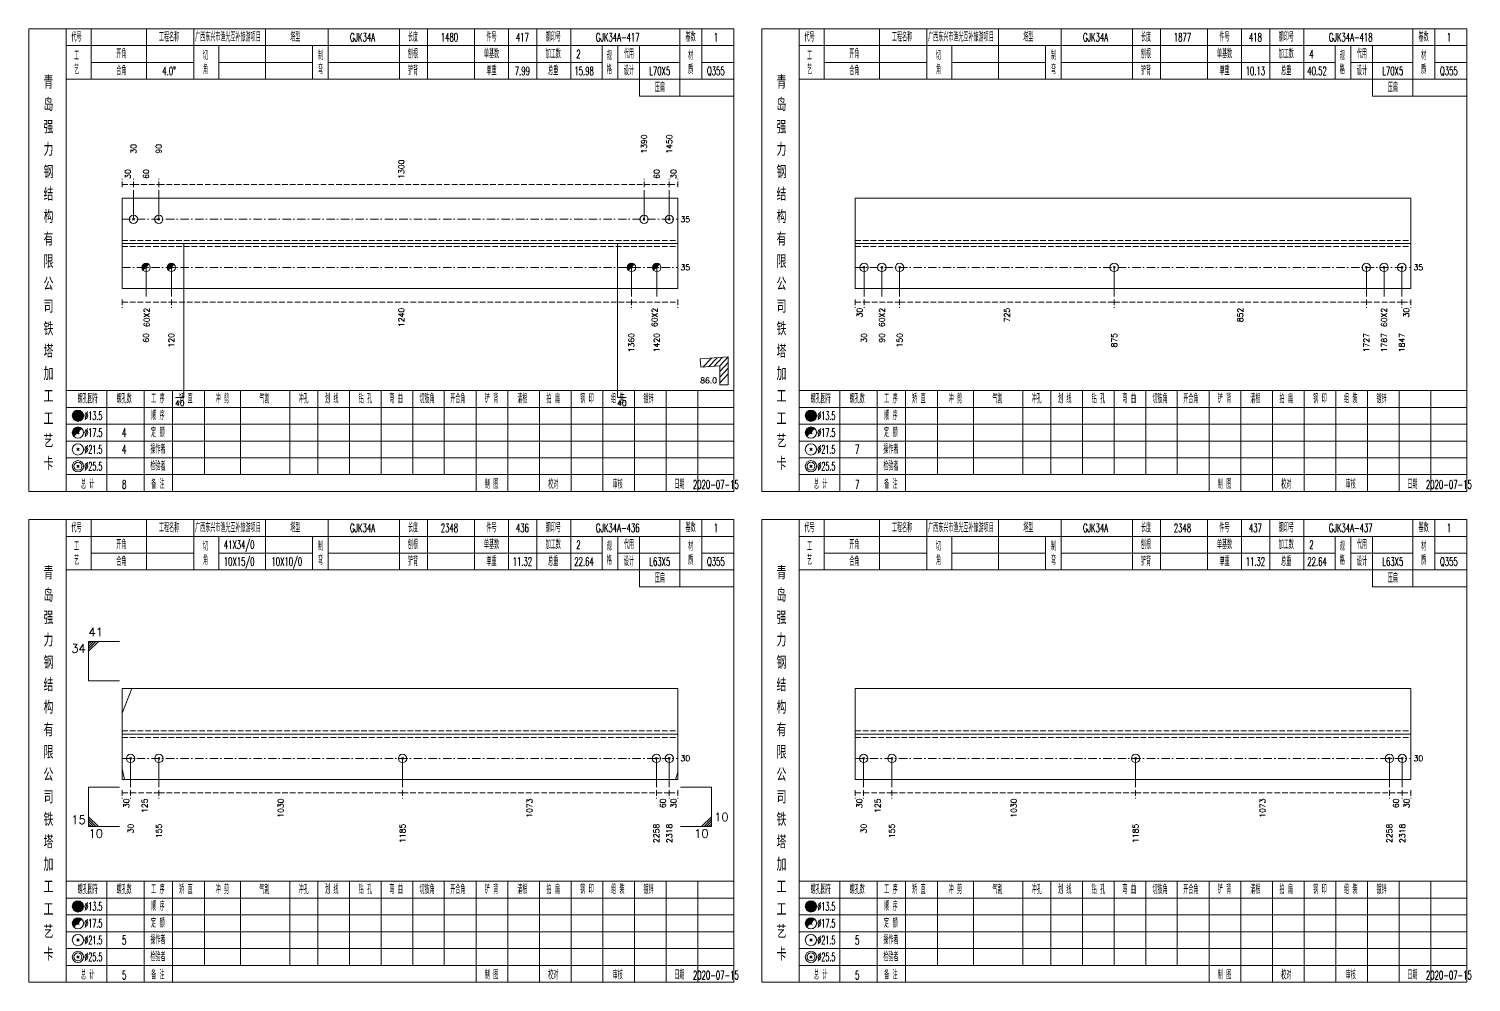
# Model space of a CAD drawing. Extents: x 0 to 2606, y -377 to 6479.
# Drawn here: x 784 to 1299, y 4725 to 5065 of the extents above; entities that cross this region are included whole.
import ezdxf
from ezdxf.enums import TextEntityAlignment as Align

# ---------------------------------------------------------------- set-up
doc = ezdxf.new("R2010")
doc.units = 0
doc.header["$MEASUREMENT"] = 0
doc.linetypes.add('一点画线', pattern=[5.2, 3, -1, 0.2, -1])
doc.linetypes.add('虚线', pattern=[2.75, 2, -0.75])
doc.layers.get('0').update_dxf_attribs({"linetype": 'CONTINUOUS', "lineweight": 25})
for name, color, linetype, lineweight in [('1', 7, 'CONTINUOUS', 25), ('2', 7, 'CONTINUOUS', 25), ('4', 7, 'CONTINUOUS', 25)]:
    doc.layers.add(name, color=color, linetype=linetype, lineweight=lineweight)
doc.styles.get("Standard").update_dxf_attribs({"font": 'simplex.shx', "width": 0.7, "height": 3, "bigfont": 'gbhzfs.shx'})

msp = doc.modelspace()

# ---------------------------------------------------------------- linework, layer by layer
at = {"color": 8, "linetype": '虚线', "lineweight": 9}
for p, q in [((817.5, 5008.5), (817.5, 5011.5)), ((821.52, 5008.5), (821.52, 5011.5)), ((821.52, 5008.5), (821.52, 5011.5)), ((830.52, 5008.5), (830.52, 5011.5)), ((830.52, 5008.5), (830.52, 5011.5)), ((1003.6, 5008.5), (1003.6, 5011.5)), ((1003.6, 5008.5), (1003.6, 5011.5)), ((1012.6, 5008.5), (1012.6, 5011.5)), ((1012.6, 5008.5), (1012.6, 5011.5)), ((1015.6, 5008.5), (1015.6, 5011.5)), ((817.5, 5009.5), (821.52, 5009.5)), ((821.52, 5009.5), (830.52, 5009.5)), ((830.52, 5009.5), (1003.6, 5009.5)), ((1003.6, 5009.5), (1012.6, 5009.5)), ((1012.6, 5009.5), (1015.6, 5009.5)), ((817.5, 4968.5), (817.5, 4965.5)), ((817.5, 4967.5), (835.02, 4967.5)), ((835.02, 4968.5), (835.02, 4965.5)), ((835.02, 4968.5), (835.02, 4965.5)), ((835.02, 4967.5), (999.1, 4967.5)), ((999.1, 4968.5), (999.1, 4965.5)), ((999.1, 4968.5), (999.1, 4965.5)), ((999.1, 4967.5), (1015.6, 4967.5)), ((1015.6, 4968.5), (1015.6, 4965.5)), ((1078.9, 4968.5), (1078.9, 4965.5)), ((1078.9, 4967.5), (1082.07, 4967.5)), ((1082.07, 4968.5), (1082.07, 4965.5)), ((1082.07, 4968.5), (1082.07, 4965.5)), ((1082.07, 4967.5), (1094.73, 4967.5)), ((1094.73, 4968.5), (1094.73, 4965.5)), ((1094.73, 4968.5), (1094.73, 4965.5)), ((1094.73, 4967.5), (1171.25, 4967.5)), ((1171.25, 4968.5), (1171.25, 4965.5)), ((1171.25, 4968.5), (1171.25, 4965.5)), ((1171.25, 4967.5), (1261.17, 4967.5)), ((1261.17, 4968.5), (1261.17, 4965.5)), ((1261.17, 4968.5), (1261.17, 4965.5)), ((1261.17, 4967.5), (1273.83, 4967.5)), ((1273.83, 4968.5), (1273.83, 4965.5)), ((1273.83, 4968.5), (1273.83, 4965.5)), ((1273.83, 4967.5), (1277, 4967.5)), ((1277, 4968.5), (1277, 4965.5)), ((817.5, 4793.5), (817.5, 4790.5)), ((817.5, 4792.5), (820.5, 4792.5)), ((820.5, 4793.5), (820.5, 4790.5)), ((820.5, 4793.5), (820.5, 4790.5)), ((820.5, 4792.5), (830.58, 4792.5)), ((830.58, 4793.5), (830.58, 4790.5)), ((830.58, 4793.5), (830.58, 4790.5)), ((830.58, 4792.5), (917.48, 4792.5)), ((917.48, 4793.5), (917.48, 4790.5)), ((917.48, 4793.5), (917.48, 4790.5)), ((917.48, 4792.5), (1008.01, 4792.5)), ((1008.01, 4793.5), (1008.01, 4790.5)), ((1008.01, 4793.5), (1008.01, 4790.5)), ((1008.01, 4792.5), (1012.6, 4792.5)), ((1012.6, 4793.5), (1012.6, 4790.5)), ((1012.6, 4793.5), (1012.6, 4790.5)), ((1012.6, 4792.5), (1015.6, 4792.5)), ((1015.6, 4793.5), (1015.6, 4790.5)), ((1078.9, 4793.5), (1078.9, 4790.5)), ((1078.9, 4792.5), (1081.9, 4792.5)), ((1081.9, 4793.5), (1081.9, 4790.5)), ((1081.9, 4793.5), (1081.9, 4790.5)), ((1081.9, 4792.5), (1091.98, 4792.5)), ((1091.98, 4793.5), (1091.98, 4790.5)), ((1091.98, 4793.5), (1091.98, 4790.5)), ((1091.98, 4792.5), (1178.88, 4792.5)), ((1178.88, 4793.5), (1178.88, 4790.5)), ((1178.88, 4793.5), (1178.88, 4790.5)), ((1178.88, 4792.5), (1269.41, 4792.5)), ((1269.41, 4793.5), (1269.41, 4790.5)), ((1269.41, 4793.5), (1269.41, 4790.5)), ((1269.41, 4792.5), (1274, 4792.5)), ((1274, 4793.5), (1274, 4790.5)), ((1274, 4793.5), (1274, 4790.5)), ((1274, 4792.5), (1277, 4792.5)), ((1277, 4793.5), (1277, 4790.5))]:
    msp.add_line(p, q, dxfattribs=at)
at = {"color": 7, "linetype": 'Continuous', "lineweight": 13}
for p, q in [((821.52, 4997.07), (821.52, 5007.5)), ((830.52, 4997.07), (830.52, 5007.5)), ((1003.6, 4997.07), (1003.6, 5007.5)), ((1012.6, 4997.07), (1012.6, 5007.5)), ((821.22, 4996.77), (821.82, 4997.37)), ((821.82, 4996.77), (821.22, 4997.37)), ((830.22, 4996.77), (830.82, 4997.37)), ((830.82, 4996.77), (830.22, 4997.37)), ((1003.3, 4996.77), (1003.9, 4997.37)), ((1003.9, 4996.77), (1003.3, 4997.37)), ((1012.3, 4996.77), (1012.9, 4997.37)), ((1012.9, 4996.77), (1012.3, 4997.37)), ((826.02, 4979.93), (826.02, 4969.5)), ((835.02, 4979.93), (835.02, 4969.5)), ((999.1, 4979.93), (999.1, 4969.5)), ((1008.1, 4979.93), (1008.1, 4969.5)), ((1082.07, 4979.93), (1082.07, 4969.5)), ((1088.4, 4979.93), (1088.4, 4969.5)), ((1094.73, 4979.93), (1094.73, 4969.5)), ((1171.25, 4979.93), (1171.25, 4969.5)), ((1261.17, 4979.93), (1261.17, 4969.5)), ((1267.5, 4979.93), (1267.5, 4969.5)), ((1273.83, 4979.93), (1273.83, 4969.5)), ((805.5, 4846.5), (816.5, 4846.5)), ((805.5, 4832.5), (805.5, 4846.5)), ((806.38, 4846.5), (805.5, 4845.62)), ((807.25, 4846.5), (805.5, 4844.75)), ((808.12, 4846.5), (805.5, 4843.88)), ((809, 4846.5), (805.5, 4843)), ((805.5, 4832.5), (816.5, 4832.5)), ((817.5, 4820.95), (820.96, 4829.69)), ((820.5, 4804.81), (820.5, 4794.5)), ((830.58, 4804.81), (830.58, 4794.5)), ((917.48, 4804.81), (917.48, 4794.5)), ((1008.01, 4804.81), (1008.01, 4794.5)), ((1012.6, 4804.81), (1012.6, 4794.5)), ((1081.9, 4804.81), (1081.9, 4794.5)), ((1091.98, 4804.81), (1091.98, 4794.5)), ((1178.88, 4804.81), (1178.88, 4794.5)), ((1269.41, 4804.81), (1269.41, 4794.5)), ((1274, 4804.81), (1274, 4794.5)), ((817.5, 4801.16), (818.34, 4797.31)), ((1015.6, 4799.88), (1014.76, 4797.31)), ((805.5, 4794.5), (816.5, 4794.5)), ((805.5, 4794.5), (805.5, 4780.5)), ((1027.6, 4794.5), (1016.6, 4794.5)), ((1027.6, 4794.5), (1027.6, 4780.5)), ((809, 4780.5), (805.5, 4784)), ((1024.1, 4780.5), (1027.6, 4784)), ((808.12, 4780.5), (805.5, 4783.12)), ((807.25, 4780.5), (805.5, 4782.25)), ((806.38, 4780.5), (805.5, 4781.38)), ((805.5, 4780.5), (816.5, 4780.5)), ((1027.6, 4780.5), (1016.6, 4780.5)), ((1024.97, 4780.5), (1027.6, 4783.12)), ((1025.85, 4780.5), (1027.6, 4782.25)), ((1026.72, 4780.5), (1027.6, 4781.38))]:
    msp.add_line(p, q, dxfattribs=at)
at = {"color": 7, "linetype": 'Continuous', "lineweight": 18}
for p, q in [((817.5, 5004.57), (817.5, 4972.43)), ((817.5, 5004.57), (1015.6, 5004.57)), ((1015.6, 5004.57), (1015.6, 4972.43)), ((1078.9, 5004.57), (1078.9, 4972.43)), ((1078.9, 5004.57), (1277, 5004.57)), ((1277, 5004.57), (1277, 4972.43)), ((817.5, 4988.5), (1015.6, 4988.5)), ((1078.9, 4988.5), (1277, 4988.5)), ((817.5, 4829.69), (817.5, 4797.31)), ((817.5, 4829.69), (1015.6, 4829.69)), ((1015.6, 4829.69), (1015.6, 4797.31)), ((1078.9, 4829.69), (1078.9, 4797.31)), ((1078.9, 4829.69), (1277, 4829.69)), ((1277, 4829.69), (1277, 4797.31)), ((817.5, 4813.5), (1015.6, 4813.5)), ((1078.9, 4813.5), (1277, 4813.5))]:
    msp.add_line(p, q, dxfattribs=at)
at = {"color": 3, "linetype": '一点画线', "lineweight": 13}
for p, q in [((817.5, 4997.07), (1015.6, 4997.07)), ((817.5, 4979.93), (1015.6, 4979.93)), ((1078.9, 4979.93), (1277, 4979.93)), ((817.5, 4804.81), (1015.6, 4804.81)), ((1078.9, 4804.81), (1277, 4804.81))]:
    msp.add_line(p, q, dxfattribs=at)
at = {"color": 1, "linetype": '虚线', "lineweight": 18}
for p, q in [((817.5, 4989.57), (1015.6, 4989.57)), ((1078.9, 4989.57), (1277, 4989.57)), ((817.5, 4987.43), (1015.6, 4987.43)), ((1078.9, 4987.43), (1277, 4987.43)), ((817.5, 4814.69), (1015.6, 4814.69)), ((1078.9, 4814.69), (1277, 4814.69)), ((817.5, 4812.31), (1015.6, 4812.31)), ((1078.9, 4812.31), (1277, 4812.31))]:
    msp.add_line(p, q, dxfattribs=at)
at = {"color": 7, "linetype": 'Continuous', "lineweight": 13}
for centre in [(821.52, 4997.07), (830.52, 4997.07), (1003.6, 4997.07), (1012.6, 4997.07)]:
    msp.add_circle(centre, 1.5, dxfattribs=at)
at = {"layer": '1', "color": 7, "linetype": 'Continuous', "lineweight": 0}
for p, q in [((825.72, 4979.63), (826.32, 4980.23)), ((825.72, 4980.23), (826.32, 4979.63)), ((834.72, 4979.63), (835.32, 4980.23)), ((834.72, 4980.23), (835.32, 4979.63)), ((998.8, 4979.63), (999.4, 4980.23)), ((998.8, 4980.23), (999.4, 4979.63)), ((1007.8, 4979.63), (1008.4, 4980.23)), ((1007.8, 4980.23), (1008.4, 4979.63))]:
    msp.add_line(p, q, dxfattribs=at)
at = {"layer": '1', "color": 7, "linetype": 'Continuous', "lineweight": 13}
for p, q in [((1081.77, 4979.63), (1082.37, 4980.23)), ((1082.37, 4979.63), (1081.77, 4980.23)), ((1088.1, 4979.63), (1088.7, 4980.23)), ((1088.7, 4979.63), (1088.1, 4980.23)), ((1094.43, 4979.63), (1095.03, 4980.23)), ((1095.03, 4979.63), (1094.43, 4980.23)), ((1170.95, 4979.63), (1171.55, 4980.23)), ((1171.55, 4979.63), (1170.95, 4980.23)), ((1260.87, 4979.63), (1261.47, 4980.23)), ((1261.47, 4979.63), (1260.87, 4980.23)), ((1267.2, 4979.63), (1267.8, 4980.23)), ((1267.8, 4979.63), (1267.2, 4980.23)), ((1273.53, 4979.63), (1274.13, 4980.23)), ((1274.13, 4979.63), (1273.53, 4980.23)), ((820.2, 4804.51), (820.8, 4805.11)), ((820.8, 4804.51), (820.2, 4805.11)), ((830.28, 4804.51), (830.88, 4805.11)), ((830.88, 4804.51), (830.28, 4805.11)), ((917.18, 4804.51), (917.78, 4805.11)), ((917.78, 4804.51), (917.18, 4805.11)), ((1007.71, 4804.51), (1008.31, 4805.11)), ((1008.31, 4804.51), (1007.71, 4805.11)), ((1012.3, 4804.51), (1012.9, 4805.11)), ((1012.9, 4804.51), (1012.3, 4805.11)), ((1081.6, 4804.51), (1082.2, 4805.11)), ((1082.2, 4804.51), (1081.6, 4805.11)), ((1091.68, 4804.51), (1092.28, 4805.11)), ((1092.28, 4804.51), (1091.68, 4805.11)), ((1178.58, 4804.51), (1179.18, 4805.11)), ((1179.18, 4804.51), (1178.58, 4805.11)), ((1269.11, 4804.51), (1269.71, 4805.11)), ((1269.71, 4804.51), (1269.11, 4805.11)), ((1273.7, 4804.51), (1274.3, 4805.11)), ((1274.3, 4804.51), (1273.7, 4805.11))]:
    msp.add_line(p, q, dxfattribs=at)
at = {"layer": '1', "color": 7, "linetype": 'Continuous', "lineweight": 18}
for p, q in [((817.5, 4972.43), (1015.6, 4972.43)), ((1078.9, 4972.43), (1277, 4972.43)), ((817.5, 4797.31), (1015.6, 4797.31)), ((1078.9, 4797.31), (1277, 4797.31))]:
    msp.add_line(p, q, dxfattribs=at)
at = {"layer": '1', "color": 7, "linetype": 'Continuous', "lineweight": 13}
for centre in [(826.02, 4979.93), (835.02, 4979.93), (999.1, 4979.93), (1008.1, 4979.93), (1082.07, 4979.93), (1088.4, 4979.93), (1094.73, 4979.93), (1171.25, 4979.93), (1261.17, 4979.93), (1267.5, 4979.93), (1273.83, 4979.93), (820.5, 4804.81), (830.58, 4804.81), (917.48, 4804.81), (1008.01, 4804.81), (1012.6, 4804.81), (1081.9, 4804.81), (1091.98, 4804.81), (1178.88, 4804.81), (1269.41, 4804.81), (1274, 4804.81)]:
    msp.add_circle(centre, 1.5, dxfattribs=at)
for centre, radius in [((826.02, 4979.93), 1.35), ((826.02, 4979.93), 1.2), ((826.02, 4979.93), 1.05), ((826.02, 4979.93), 0.9), ((826.02, 4979.93), 0.75), ((826.02, 4979.93), 0.6), ((826.02, 4979.93), 0.45), ((826.02, 4979.93), 0.3), ((826.02, 4979.93), 0.15), ((835.02, 4979.93), 1.35), ((835.02, 4979.93), 1.2), ((835.02, 4979.93), 1.05), ((835.02, 4979.93), 0.9), ((835.02, 4979.93), 0.75), ((835.02, 4979.93), 0.6), ((835.02, 4979.93), 0.45), ((835.02, 4979.93), 0.3), ((835.02, 4979.93), 0.15), ((999.1, 4979.93), 1.35), ((999.1, 4979.93), 1.2), ((999.1, 4979.93), 1.05), ((999.1, 4979.93), 0.9), ((999.1, 4979.93), 0.75), ((999.1, 4979.93), 0.6), ((999.1, 4979.93), 0.45), ((999.1, 4979.93), 0.3), ((999.1, 4979.93), 0.15), ((1008.1, 4979.93), 1.35), ((1008.1, 4979.93), 1.2), ((1008.1, 4979.93), 1.05), ((1008.1, 4979.93), 0.9), ((1008.1, 4979.93), 0.75), ((1008.1, 4979.93), 0.6), ((1008.1, 4979.93), 0.45), ((1008.1, 4979.93), 0.3), ((1008.1, 4979.93), 0.15)]:
    msp.add_arc(centre, radius, 45, 225, dxfattribs=at)
at = {"layer": '2', "color": 7, "linetype": 'Continuous', "lineweight": 13}
for p, q in [((839.52, 4988.5), (839.52, 4933.5)), ((994.18, 4988.5), (994.18, 4933.5)), ((1033.6, 4948), (1023.62, 4947.3)), ((1023.62, 4947.3), (1023.83, 4944.31)), ((1023.83, 4944.31), (1030.6, 4944.78)), ((1024.61, 4944.36), (1027.61, 4947.58)), ((1026.61, 4944.5), (1029.61, 4947.72)), ((1028.6, 4944.64), (1031.6, 4947.86)), ((1030.6, 4944.78), (1033.6, 4948)), ((1030.6, 4942.78), (1033.6, 4946)), ((1030.6, 4944.78), (1030.6, 4938)), ((1030.6, 4940.78), (1033.6, 4944)), ((1033.6, 4938), (1033.6, 4948)), ((1030.6, 4938.78), (1033.6, 4942)), ((1030.6, 4938), (1033.6, 4938)), ((839.52, 4933.5), (836.52, 4933.5)), ((994.18, 4933.5), (997.18, 4933.5))]:
    msp.add_line(p, q, dxfattribs=at)
at = {"layer": '4', "color": 1, "linetype": 'Continuous', "lineweight": 18}
for p, q in [((797.5, 4900), (797.5, 5065)), ((806.4, 5047), (806.4, 5065)), ((826.2, 5047), (826.2, 5065)), ((843, 5047), (843, 5065)), ((868.6, 5047), (868.6, 5065)), ((890.9, 5047), (890.9, 5065)), ((916.4, 5047), (916.4, 5065)), ((926.4, 5047), (926.4, 5065)), ((943.1, 5047), (943.1, 5065)), ((955.3, 5047), (955.3, 5065)), ((965.3, 5047), (965.3, 5065)), ((977.5, 5047), (977.5, 5065)), ((1016.4, 5041), (1016.4, 5065)), ((1024.2, 5047), (1024.2, 5065)), ((1058.9, 4900), (1058.9, 5065)), ((1067.8, 5047), (1067.8, 5065)), ((1087.6, 5047), (1087.6, 5065)), ((1104.4, 5047), (1104.4, 5065)), ((1130, 5047), (1130, 5065)), ((1152.3, 5047), (1152.3, 5065)), ((1177.8, 5047), (1177.8, 5065)), ((1187.8, 5047), (1187.8, 5065)), ((1204.5, 5047), (1204.5, 5065)), ((1216.7, 5047), (1216.7, 5065)), ((1226.7, 5047), (1226.7, 5065)), ((1238.9, 5047), (1238.9, 5065)), ((1277.8, 5041), (1277.8, 5065)), ((1285.6, 5047), (1285.6, 5065)), ((797.5, 5059), (1035.6, 5059)), ((852, 5047), (852, 5059)), ((885.3, 5047), (885.3, 5059)), ((988.6, 5047), (988.6, 5059)), ((994.2, 5047), (994.2, 5059)), ((1002, 5041), (1002, 5059)), ((1058.9, 5059), (1297, 5059)), ((1113.4, 5047), (1113.4, 5059)), ((1146.7, 5047), (1146.7, 5059)), ((1250, 5047), (1250, 5059)), ((1255.6, 5047), (1255.6, 5059)), ((1263.4, 5041), (1263.4, 5059)), ((806.4, 5053), (843, 5053)), ((852, 5053), (885.3, 5053)), ((890.9, 5053), (988.6, 5053)), ((994.2, 5053), (1016.4, 5053)), ((1024.2, 5053), (1035.6, 5053)), ((1067.8, 5053), (1104.4, 5053)), ((1113.4, 5053), (1146.7, 5053)), ((1152.3, 5053), (1250, 5053)), ((1255.6, 5053), (1277.8, 5053)), ((1285.6, 5053), (1297, 5053)), ((797.5, 5047), (1035.6, 5047)), ((1058.9, 5047), (1297, 5047)), ((1002, 5041), (1035.6, 5041)), ((1263.4, 5041), (1297, 5041)), ((797.5, 4936), (1035.6, 4936)), ((812, 4900), (812, 4936)), ((825.3, 4900), (825.3, 4936)), ((835.4, 4900), (835.4, 4936)), ((846.8, 4906), (846.8, 4936)), ((859.7, 4906), (859.7, 4936)), ((877.3, 4906), (877.3, 4936)), ((887.2, 4906), (887.2, 4936)), ((898.5, 4906), (898.5, 4936)), ((909.8, 4906), (909.8, 4936)), ((921.1, 4906), (921.1, 4936)), ((932.3, 4906), (932.3, 4936)), ((943.7, 4906), (943.7, 4936)), ((955, 4906), (955, 4936)), ((966.3, 4906), (966.3, 4936)), ((977.6, 4906), (977.6, 4936)), ((988.9, 4906), (988.9, 4936)), ((1000.2, 4906), (1000.2, 4936)), ((1011.5, 4906), (1011.5, 4936)), ((1022.8, 4906), (1022.8, 4936)), ((1058.9, 4936), (1297, 4936)), ((1073.4, 4900), (1073.4, 4936)), ((1086.7, 4900), (1086.7, 4936)), ((1096.8, 4900), (1096.8, 4936)), ((1108.2, 4906), (1108.2, 4936)), ((1121.1, 4906), (1121.1, 4936)), ((1138.7, 4906), (1138.7, 4936)), ((1148.6, 4906), (1148.6, 4936)), ((1159.9, 4906), (1159.9, 4936)), ((1171.2, 4906), (1171.2, 4936)), ((1182.5, 4906), (1182.5, 4936)), ((1193.7, 4906), (1193.7, 4936)), ((1205.1, 4906), (1205.1, 4936)), ((1216.4, 4906), (1216.4, 4936)), ((1227.7, 4906), (1227.7, 4936)), ((1239, 4906), (1239, 4936)), ((1250.3, 4906), (1250.3, 4936)), ((1261.6, 4906), (1261.6, 4936)), ((1272.9, 4906), (1272.9, 4936)), ((1284.2, 4906), (1284.2, 4936)), ((797.5, 4930), (1035.6, 4930)), ((1058.9, 4930), (1297, 4930)), ((797.5, 4924), (1035.6, 4924)), ((1058.9, 4924), (1297, 4924)), ((797.5, 4918), (1035.6, 4918)), ((1058.9, 4918), (1297, 4918)), ((797.5, 4912), (1035.6, 4912)), ((1058.9, 4912), (1297, 4912)), ((797.5, 4906), (1035.6, 4906)), ((943.7, 4900), (943.7, 4906)), ((955, 4900), (955, 4906)), ((966.3, 4900), (966.3, 4906)), ((977.6, 4900), (977.6, 4906)), ((988.9, 4900), (988.9, 4906)), ((1000.2, 4900), (1000.2, 4906)), ((1011.5, 4900), (1011.5, 4906)), ((1022.8, 4900), (1022.8, 4906)), ((1058.9, 4906), (1297, 4906)), ((1205.1, 4900), (1205.1, 4906)), ((1216.4, 4900), (1216.4, 4906)), ((1227.7, 4900), (1227.7, 4906)), ((1239, 4900), (1239, 4906)), ((1250.3, 4900), (1250.3, 4906)), ((1261.6, 4900), (1261.6, 4906)), ((1272.9, 4900), (1272.9, 4906)), ((1284.2, 4900), (1284.2, 4906)), ((797.5, 4725), (797.5, 4890)), ((806.4, 4872), (806.4, 4890)), ((826.2, 4872), (826.2, 4890)), ((843, 4872), (843, 4890)), ((868.6, 4872), (868.6, 4890)), ((890.9, 4872), (890.9, 4890)), ((916.4, 4872), (916.4, 4890)), ((926.4, 4872), (926.4, 4890)), ((943.1, 4872), (943.1, 4890)), ((955.3, 4872), (955.3, 4890)), ((965.3, 4872), (965.3, 4890)), ((977.5, 4872), (977.5, 4890)), ((1016.4, 4866), (1016.4, 4890)), ((1024.2, 4872), (1024.2, 4890)), ((1058.9, 4725), (1058.9, 4890)), ((1067.8, 4872), (1067.8, 4890)), ((1087.6, 4872), (1087.6, 4890)), ((1104.4, 4872), (1104.4, 4890)), ((1130, 4872), (1130, 4890)), ((1152.3, 4872), (1152.3, 4890)), ((1177.8, 4872), (1177.8, 4890)), ((1187.8, 4872), (1187.8, 4890)), ((1204.5, 4872), (1204.5, 4890)), ((1216.7, 4872), (1216.7, 4890)), ((1226.7, 4872), (1226.7, 4890)), ((1238.9, 4872), (1238.9, 4890)), ((1277.8, 4866), (1277.8, 4890)), ((1285.6, 4872), (1285.6, 4890)), ((797.5, 4884), (1035.6, 4884)), ((852, 4872), (852, 4884)), ((885.3, 4872), (885.3, 4884)), ((988.6, 4872), (988.6, 4884)), ((994.2, 4872), (994.2, 4884)), ((1002, 4866), (1002, 4884)), ((1058.9, 4884), (1297, 4884)), ((1113.4, 4872), (1113.4, 4884)), ((1146.7, 4872), (1146.7, 4884)), ((1250, 4872), (1250, 4884)), ((1255.6, 4872), (1255.6, 4884)), ((1263.4, 4866), (1263.4, 4884)), ((806.4, 4878), (843, 4878)), ((852, 4878), (885.3, 4878)), ((890.9, 4878), (988.6, 4878)), ((994.2, 4878), (1016.4, 4878)), ((1024.2, 4878), (1035.6, 4878)), ((1067.8, 4878), (1104.4, 4878)), ((1113.4, 4878), (1146.7, 4878)), ((1152.3, 4878), (1250, 4878)), ((1255.6, 4878), (1277.8, 4878)), ((1285.6, 4878), (1297, 4878)), ((797.5, 4872), (1035.6, 4872)), ((1058.9, 4872), (1297, 4872)), ((1002, 4866), (1035.6, 4866)), ((1263.4, 4866), (1297, 4866)), ((797.5, 4761), (1035.6, 4761)), ((812, 4725), (812, 4761)), ((825.3, 4725), (825.3, 4761)), ((835.4, 4725), (835.4, 4761)), ((846.8, 4731), (846.8, 4761)), ((859.7, 4731), (859.7, 4761)), ((877.3, 4731), (877.3, 4761)), ((887.2, 4731), (887.2, 4761)), ((898.5, 4731), (898.5, 4761)), ((909.8, 4731), (909.8, 4761)), ((921.1, 4731), (921.1, 4761)), ((932.3, 4731), (932.3, 4761)), ((943.7, 4731), (943.7, 4761)), ((955, 4731), (955, 4761)), ((966.3, 4731), (966.3, 4761)), ((977.6, 4731), (977.6, 4761)), ((988.9, 4731), (988.9, 4761)), ((1000.2, 4731), (1000.2, 4761)), ((1011.5, 4731), (1011.5, 4761)), ((1022.8, 4731), (1022.8, 4761)), ((1058.9, 4761), (1297, 4761)), ((1073.4, 4725), (1073.4, 4761)), ((1086.7, 4725), (1086.7, 4761)), ((1096.8, 4725), (1096.8, 4761)), ((1108.2, 4731), (1108.2, 4761)), ((1121.1, 4731), (1121.1, 4761)), ((1138.7, 4731), (1138.7, 4761)), ((1148.6, 4731), (1148.6, 4761)), ((1159.9, 4731), (1159.9, 4761)), ((1171.2, 4731), (1171.2, 4761)), ((1182.5, 4731), (1182.5, 4761)), ((1193.7, 4731), (1193.7, 4761)), ((1205.1, 4731), (1205.1, 4761)), ((1216.4, 4731), (1216.4, 4761)), ((1227.7, 4731), (1227.7, 4761)), ((1239, 4731), (1239, 4761)), ((1250.3, 4731), (1250.3, 4761)), ((1261.6, 4731), (1261.6, 4761)), ((1272.9, 4731), (1272.9, 4761)), ((1284.2, 4731), (1284.2, 4761)), ((797.5, 4755), (1035.6, 4755)), ((1058.9, 4755), (1297, 4755)), ((797.5, 4749), (1035.6, 4749)), ((1058.9, 4749), (1297, 4749)), ((797.5, 4743), (1035.6, 4743)), ((1058.9, 4743), (1297, 4743)), ((797.5, 4737), (1035.6, 4737)), ((1058.9, 4737), (1297, 4737)), ((797.5, 4731), (1035.6, 4731)), ((943.7, 4725), (943.7, 4731)), ((955, 4725), (955, 4731)), ((966.3, 4725), (966.3, 4731)), ((977.6, 4725), (977.6, 4731)), ((988.9, 4725), (988.9, 4731)), ((1000.2, 4725), (1000.2, 4731)), ((1011.5, 4725), (1011.5, 4731)), ((1022.8, 4725), (1022.8, 4731)), ((1058.9, 4731), (1297, 4731)), ((1205.1, 4725), (1205.1, 4731)), ((1216.4, 4725), (1216.4, 4731)), ((1227.7, 4725), (1227.7, 4731)), ((1239, 4725), (1239, 4731)), ((1250.3, 4725), (1250.3, 4731)), ((1261.6, 4725), (1261.6, 4731)), ((1272.9, 4725), (1272.9, 4731)), ((1284.2, 4725), (1284.2, 4731))]:
    msp.add_line(p, q, dxfattribs=at)
at = {"layer": '4', "color": 7, "linetype": 'Continuous', "lineweight": 13}
for p, q in [((801.5, 4926.8), (801.9, 4927.2)), ((801.9, 4926.8), (801.5, 4927.2)), ((1062.9, 4926.8), (1063.3, 4927.2)), ((1063.3, 4926.8), (1062.9, 4927.2)), ((801.3, 4914.6), (802.1, 4915.4)), ((802.1, 4914.6), (801.3, 4915.4)), ((1062.7, 4914.6), (1063.5, 4915.4)), ((1063.5, 4914.6), (1062.7, 4915.4)), ((801.3, 4908.6), (802.1, 4909.4)), ((802.1, 4908.6), (801.3, 4909.4)), ((1062.7, 4908.6), (1063.5, 4909.4)), ((1063.5, 4908.6), (1062.7, 4909.4)), ((801.5, 4751.8), (801.9, 4752.2)), ((801.9, 4751.8), (801.5, 4752.2)), ((1062.9, 4751.8), (1063.3, 4752.2)), ((1063.3, 4751.8), (1062.9, 4752.2)), ((801.3, 4739.6), (802.1, 4740.4)), ((802.1, 4739.6), (801.3, 4740.4)), ((1062.7, 4739.6), (1063.5, 4740.4)), ((1063.5, 4739.6), (1062.7, 4740.4)), ((801.3, 4733.6), (802.1, 4734.4)), ((802.1, 4733.6), (801.3, 4734.4)), ((1062.7, 4733.6), (1063.5, 4734.4)), ((1063.5, 4733.6), (1062.7, 4734.4))]:
    msp.add_line(p, q, dxfattribs=at)
at = {"layer": '4', "color": 7, "linetype": 'Continuous', "lineweight": 0}
for p, q in [((801.3, 4920.6), (802.1, 4921.4)), ((801.3, 4921.4), (802.1, 4920.6)), ((1062.7, 4920.6), (1063.5, 4921.4)), ((1062.7, 4921.4), (1063.5, 4920.6)), ((801.3, 4745.6), (802.1, 4746.4)), ((801.3, 4746.4), (802.1, 4745.6)), ((1062.7, 4745.6), (1063.5, 4746.4)), ((1062.7, 4746.4), (1063.5, 4745.6))]:
    msp.add_line(p, q, dxfattribs=at)
at = {"layer": '4', "color": 1, "linetype": 'Continuous', "lineweight": 18}
for points in [[(784.2, 5065), (784.2, 4900), (1035.6, 4900), (1035.6, 5065)], [(1045.6, 5065), (1045.6, 4900), (1297, 4900), (1297, 5065)], [(784.2, 4890), (784.2, 4725), (1035.6, 4725), (1035.6, 4890)], [(1045.6, 4890), (1045.6, 4725), (1297, 4725), (1297, 4890)]]:
    msp.add_lwpolyline(points, close=True, dxfattribs=at)
at = {"layer": '4', "color": 7, "linetype": 'Continuous', "lineweight": 13}
for centre, radius in [((801.7, 4927), 2), ((801.7, 4927), 1.8), ((801.7, 4927), 1.6), ((801.7, 4927), 1.4), ((801.7, 4927), 1.2), ((801.7, 4927), 1), ((801.7, 4927), 0.8), ((801.7, 4927), 0.6), ((1063.1, 4927), 2), ((1063.1, 4927), 1.8), ((1063.1, 4927), 1.6), ((1063.1, 4927), 1.4), ((1063.1, 4927), 1.2), ((1063.1, 4927), 1), ((1063.1, 4927), 0.8), ((1063.1, 4927), 0.6), ((801.7, 4921), 2), ((801.7, 4927), 0.4), ((801.7, 4927), 0.2), ((1063.1, 4921), 2), ((1063.1, 4927), 0.4), ((1063.1, 4927), 0.2), ((801.7, 4915), 2), ((1063.1, 4915), 2), ((801.7, 4909), 2), ((801.7, 4909), 1.4), ((1063.1, 4909), 2), ((1063.1, 4909), 1.4), ((801.7, 4752), 2), ((801.7, 4752), 1.8), ((801.7, 4752), 1.6), ((801.7, 4752), 1.4), ((801.7, 4752), 1.2), ((801.7, 4752), 1), ((801.7, 4752), 0.8), ((801.7, 4752), 0.6), ((1063.1, 4752), 2), ((1063.1, 4752), 1.8), ((1063.1, 4752), 1.6), ((1063.1, 4752), 1.4), ((1063.1, 4752), 1.2), ((1063.1, 4752), 1), ((1063.1, 4752), 0.8), ((1063.1, 4752), 0.6), ((801.7, 4746), 2), ((801.7, 4752), 0.4), ((801.7, 4752), 0.2), ((1063.1, 4746), 2), ((1063.1, 4752), 0.4), ((1063.1, 4752), 0.2), ((801.7, 4740), 2), ((1063.1, 4740), 2), ((801.7, 4734), 2), ((801.7, 4734), 1.4), ((1063.1, 4734), 2), ((1063.1, 4734), 1.4)]:
    msp.add_circle(centre, radius, dxfattribs=at)
for centre, radius in [((801.7, 4921), 1.8), ((801.7, 4921), 1.6), ((801.7, 4921), 1.4), ((1063.1, 4921), 1.8), ((1063.1, 4921), 1.6), ((1063.1, 4921), 1.4), ((801.7, 4921), 1.2), ((801.7, 4921), 1), ((801.7, 4921), 0.8), ((801.7, 4921), 0.6), ((801.7, 4921), 0.4), ((801.7, 4921), 0.2), ((1063.1, 4921), 1.2), ((1063.1, 4921), 1), ((1063.1, 4921), 0.8), ((1063.1, 4921), 0.6), ((1063.1, 4921), 0.4), ((1063.1, 4921), 0.2), ((801.7, 4746), 1.8), ((801.7, 4746), 1.6), ((1063.1, 4746), 1.8), ((1063.1, 4746), 1.6), ((801.7, 4746), 1.4), ((801.7, 4746), 1.2), ((801.7, 4746), 1), ((801.7, 4746), 0.8), ((801.7, 4746), 0.6), ((801.7, 4746), 0.4), ((801.7, 4746), 0.2), ((1063.1, 4746), 1.4), ((1063.1, 4746), 1.2), ((1063.1, 4746), 1), ((1063.1, 4746), 0.8), ((1063.1, 4746), 0.6), ((1063.1, 4746), 0.4), ((1063.1, 4746), 0.2)]:
    msp.add_arc(centre, radius, 45, 225, dxfattribs=at)

# ---------------------------------------------------------------- texts
at = {"color": 7, "linetype": 'Continuous', "lineweight": 13}
for s, p in [('1390', (1003.6, 5020.5)), ('1450', (1012.6, 5020.5)), ('30', (821.52, 5020.5)), ('90', (830.52, 5020.5))]:
    msp.add_text(s, height=2, rotation=90, dxfattribs=at).set_placement(p, align=Align.MIDDLE_LEFT)
at = {"color": 8, "linetype": 'Continuous', "lineweight": 9}
for s, p in [('1300', (917.06, 5011.5)), ('30', (819.51, 5011.5)), ('60', (826.02, 5011.5)), ('60', (1008.1, 5011.5)), ('30', (1014.1, 5011.5))]:
    msp.add_text(s, height=2, rotation=90, dxfattribs=at).set_placement(p, align=Align.MIDDLE_LEFT)
at = {"color": 7, "linetype": 'Continuous', "lineweight": 13}
for s, p in [('35', (1016.6, 4997.07)), ('35', (1016.6, 4979.93)), ('35', (1278, 4979.93)), ('30', (1016.6, 4804.81)), ('30', (1278, 4804.81))]:
    msp.add_text(s, height=2, dxfattribs=at).set_placement(p, align=Align.MIDDLE_LEFT)
at = {"color": 8, "linetype": 'Continuous', "lineweight": 9}
for s, p in [('60X2', (826.26, 4965.5)), ('1240', (917.06, 4965.5)), ('60X2', (1007.35, 4965.5)), ('30', (1080.48, 4965.5)), ('60X2', (1088.4, 4965.5)), ('725', (1132.99, 4965.5)), ('852', (1216.21, 4965.5)), ('60X2', (1267.5, 4965.5)), ('30', (1275.42, 4965.5)), ('30', (819, 4790.5)), ('125', (825.54, 4790.5)), ('1030', (874.03, 4790.5)), ('1073', (962.74, 4790.5)), ('60', (1010.3, 4790.5)), ('30', (1014.1, 4790.5)), ('30', (1080.4, 4790.5)), ('125', (1086.94, 4790.5)), ('1030', (1135.43, 4790.5)), ('1073', (1224.14, 4790.5)), ('60', (1271.7, 4790.5)), ('30', (1275.5, 4790.5))]:
    msp.add_text(s, height=2, rotation=90, dxfattribs=at).set_placement(p, align=Align.MIDDLE_RIGHT)
at = {"color": 7, "linetype": 'Continuous', "lineweight": 13}
for s, p in [('41', (805.5, 4847.5)), ('10', (1028.6, 4781.5))]:
    msp.add_text(s, height=3, dxfattribs=at).set_placement(p, align=Align.BOTTOM_LEFT)
for s, p in [('34', (804.5, 4845.5)), ('10', (1026.6, 4779.5))]:
    msp.add_text(s, height=3, dxfattribs=at).set_placement(p, align=Align.TOP_RIGHT)
msp.add_text('15', height=3, dxfattribs=at).set_placement((804.5, 4780.5), align=Align.BOTTOM_RIGHT)
msp.add_text('10', height=3, dxfattribs=at).set_placement((805.5, 4779.5), align=Align.TOP_LEFT)
at = {"layer": '1', "color": 7, "linetype": 'Continuous', "lineweight": 13}
for s, p in [('60', (826.02, 4956.5)), ('120', (835.02, 4956.5)), ('1360', (999.1, 4956.5)), ('1420', (1008.1, 4956.5)), ('30', (1082.07, 4956.5)), ('90', (1088.4, 4956.5)), ('150', (1094.73, 4956.5)), ('875', (1171.25, 4956.5)), ('1727', (1261.17, 4956.5)), ('1787', (1267.5, 4956.5)), ('1847', (1273.83, 4956.5)), ('30', (820.5, 4781.5)), ('155', (830.58, 4781.5)), ('1185', (917.48, 4781.5)), ('2258', (1008.01, 4781.5)), ('2318', (1012.6, 4781.5)), ('30', (1081.9, 4781.5)), ('155', (1091.98, 4781.5)), ('1185', (1178.88, 4781.5)), ('2258', (1269.41, 4781.5)), ('2318', (1274, 4781.5))]:
    msp.add_text(s, height=2, rotation=90, dxfattribs=at).set_placement(p, align=Align.MIDDLE_RIGHT)
at = {"layer": '2', "color": 7, "linetype": 'Continuous', "lineweight": 13}
msp.add_text('86.0', height=2, dxfattribs=at).set_placement((1029.6, 4938), align=Align.BOTTOM_RIGHT)
for p in [(838.02, 4932.5), (995.68, 4932.5)]:
    msp.add_text('40', height=2, dxfattribs=at).set_placement(p, align=Align.TOP_CENTER)
at = {"layer": '4', "color": 1, "linetype": 'Continuous', "lineweight": 13}
for s, height, width, p in [('代号', 3, 0.6, (801.2, 5062)), ('工程名称', 3, 0.6, (834.2, 5062)), ('广西东兴市渔光互补旅游项目', 3, 0.6, (855.2, 5062)), ('塔型', 3, 0.6, (879.2, 5062)), ('GJK34A', 3, 0.6, (903.2, 5062)), ('长度', 3, 0.6, (921.2, 5062)), ('1480', 3, 0.6, (934.2, 5062)), ('件号', 3, 0.6, (949.2, 5062)), ('417', 3, 0.6, (960.2, 5062)), ('钢印号', 3, 0.6, (971.2, 5062)), ('GJK34A-417', 3, 0.6, (994.2, 5062)), ('基数', 3, 0.6, (1020.2, 5062)), ('1', 3, 0.6, (1029.2, 5062)), ('代号', 3, 0.6, (1062.6, 5062)), ('工程名称', 3, 0.6, (1095.6, 5062)), ('广西东兴市渔光互补旅游项目', 3, 0.6, (1116.6, 5062)), ('塔型', 3, 0.6, (1140.6, 5062)), ('GJK34A', 3, 0.6, (1164.6, 5062)), ('长度', 3, 0.6, (1182.6, 5062)), ('1877', 3, 0.6, (1195.6, 5062)), ('件号', 3, 0.6, (1210.6, 5062)), ('418', 3, 0.6, (1221.6, 5062)), ('钢印号', 3, 0.6, (1232.6, 5062)), ('GJK34A-418', 3, 0.6, (1255.6, 5062)), ('基数', 3, 0.6, (1281.6, 5062)), ('1', 3, 0.6, (1290.6, 5062)), ('工', 3, 0.6, (801.2, 5055.4)), ('开角', 3, 0.6, (817.2, 5056)), ('切', 3, 0.6, (847.2, 5055.4)), ('制', 3, 0.6, (888.2, 5055.4)), ('刨根', 3, 0.6, (921.2, 5056)), ('单基数', 3, 0.6, (949.2, 5056)), ('加工数', 3, 0.6, (971.2, 5056)), ('2', 3, 0.6, (980.2, 5056)), ('规', 3, 0.6, (991.2, 5055.4)), ('代用', 3, 0.6, (998.2, 5056)), ('材', 3, 0.6, (1020.2, 5055.4)), ('工', 3, 0.6, (1062.6, 5055.4)), ('开角', 3, 0.6, (1078.6, 5056)), ('切', 3, 0.6, (1108.6, 5055.4)), ('制', 3, 0.6, (1149.6, 5055.4)), ('刨根', 3, 0.6, (1182.6, 5056)), ('单基数', 3, 0.6, (1210.6, 5056)), ('加工数', 3, 0.6, (1232.6, 5056)), ('4', 3, 0.6, (1241.6, 5056)), ('规', 3, 0.6, (1252.6, 5055.4)), ('代用', 3, 0.6, (1259.6, 5056)), ('材', 3, 0.6, (1281.6, 5055.4)), ('艺', 3, 0.6, (801.2, 5050.4)), ('合角', 3, 0.6, (817.2, 5050)), ('4.0%%d', 3, 0.6, (834.2, 5050)), ('角', 3, 0.6, (847.2, 5050.4)), ('弯', 3, 0.6, (888.2, 5050.4)), ('铲背', 3, 0.6, (921.2, 5050)), ('单重', 3, 0.6, (949.2, 5050)), ('7.99', 3, 0.6, (960.2, 5050)), ('总重', 3, 0.6, (971.2, 5050)), ('15.98', 3, 0.6, (982.2, 5050)), ('格', 3, 0.6, (991.2, 5050.4)), ('设计', 3, 0.6, (998.2, 5050)), ('L70X5', 3, 0.6, (1009.2, 5050)), ('质', 3, 0.6, (1020.2, 5050.4)), ('Q355', 3, 0.6, (1029.2, 5050)), ('艺', 3, 0.6, (1062.6, 5050.4)), ('合角', 3, 0.6, (1078.6, 5050)), ('角', 3, 0.6, (1108.6, 5050.4)), ('弯', 3, 0.6, (1149.6, 5050.4)), ('铲背', 3, 0.6, (1182.6, 5050)), ('单重', 3, 0.6, (1210.6, 5050)), ('10.13', 3, 0.6, (1221.6, 5050)), ('总重', 3, 0.6, (1232.6, 5050)), ('40.52', 3, 0.6, (1243.6, 5050)), ('格', 3, 0.6, (1252.6, 5050.4)), ('设计', 3, 0.6, (1259.6, 5050)), ('L70X5', 3, 0.6, (1270.6, 5050)), ('质', 3, 0.6, (1281.6, 5050.4)), ('Q355', 3, 0.6, (1290.6, 5050)), ('青', 4.6, 0.8, (791.2, 5046)), ('压扁', 3, 0.6, (1009.2, 5044)), ('青', 4.6, 0.8, (1052.6, 5046)), ('压扁', 3, 0.6, (1270.6, 5044)), ('岛', 4.6, 0.8, (791.2, 5038)), ('岛', 4.6, 0.8, (1052.6, 5038)), ('强', 4.6, 0.8, (791.2, 5030)), ('强', 4.6, 0.8, (1052.6, 5030)), ('力', 4.6, 0.8, (791.2, 5022)), ('力', 4.6, 0.8, (1052.6, 5022)), ('钢', 4.6, 0.8, (791.2, 5014)), ('钢', 4.6, 0.8, (1052.6, 5014)), ('结', 4.6, 0.8, (791.2, 5006)), ('结', 4.6, 0.8, (1052.6, 5006)), ('构', 4.6, 0.8, (791.2, 4998)), ('构', 4.6, 0.8, (1052.6, 4998)), ('有', 4.6, 0.8, (791.2, 4990)), ('有', 4.6, 0.8, (1052.6, 4990)), ('限', 4.6, 0.8, (791.2, 4982)), ('限', 4.6, 0.8, (1052.6, 4982)), ('公', 4.6, 0.8, (791.2, 4974)), ('公', 4.6, 0.8, (1052.6, 4974)), ('司', 4.6, 0.8, (791.2, 4966)), ('司', 4.6, 0.8, (1052.6, 4966)), ('铁', 4.6, 0.8, (791.2, 4958)), ('铁', 4.6, 0.8, (1052.6, 4958)), ('塔', 4.6, 0.8, (791.2, 4950)), ('塔', 4.6, 0.8, (1052.6, 4950)), ('加', 4.6, 0.8, (791.2, 4942)), ('加', 4.6, 0.8, (1052.6, 4942)), ('工', 4.6, 0.8, (791.2, 4934)), ('螺孔图符', 3, 0.6, (805.2, 4933)), ('螺孔数', 3, 0.6, (818.2, 4933)), ('工 序', 3, 0.6, (830.2, 4933)), ('矫 直', 3, 0.6, (840.2, 4933)), ('冲 剪', 3, 0.6, (853.2, 4933)), ('气割', 3, 0.6, (868.2, 4933)), ('冲孔', 3, 0.6, (882.2, 4933)), ('划 线', 3, 0.6, (892.2, 4933)), ('钻 孔', 3, 0.6, (904.2, 4933)), ('弯 曲', 3, 0.6, (915.2, 4933)), ('切肢角', 3, 0.6, (926.2, 4933)), ('开合角', 3, 0.6, (937.2, 4933)), ('铲 背', 3, 0.6, (949.2, 4933)), ('清根', 3, 0.6, (960.2, 4933)), ('拍 扁', 3, 0.6, (971.2, 4933)), ('钢 印', 3, 0.6, (983.2, 4933)), ('组 装', 3, 0.6, (994.2, 4933)), ('镀锌', 3, 0.6, (1005.2, 4933)), ('工', 4.6, 0.8, (1052.6, 4934)), ('螺孔图符', 3, 0.6, (1066.6, 4933)), ('螺孔数', 3, 0.6, (1079.6, 4933)), ('工 序', 3, 0.6, (1091.6, 4933)), ('矫 直', 3, 0.6, (1101.6, 4933)), ('冲 剪', 3, 0.6, (1114.6, 4933)), ('气割', 3, 0.6, (1129.6, 4933)), ('冲孔', 3, 0.6, (1143.6, 4933)), ('划 线', 3, 0.6, (1153.6, 4933)), ('钻 孔', 3, 0.6, (1165.6, 4933)), ('弯 曲', 3, 0.6, (1176.6, 4933)), ('切肢角', 3, 0.6, (1187.6, 4933)), ('开合角', 3, 0.6, (1198.6, 4933)), ('铲 背', 3, 0.6, (1210.6, 4933)), ('清根', 3, 0.6, (1221.6, 4933)), ('拍 扁', 3, 0.6, (1232.6, 4933)), ('钢 印', 3, 0.6, (1244.6, 4933)), ('组 装', 3, 0.6, (1255.6, 4933)), ('镀锌', 3, 0.6, (1266.6, 4933)), ('工', 4.6, 0.8, (791.2, 4926)), ('%%C13.5', 3, 0.5, (807.2, 4927)), ('顺 序', 3, 0.6, (830.2, 4927)), ('工', 4.6, 0.8, (1052.6, 4926)), ('%%C13.5', 3, 0.5, (1068.6, 4927)), ('顺 序', 3, 0.6, (1091.6, 4927)), ('%%C17.5', 3, 0.5, (807.2, 4921)), ('4', 3.2, 0.6, (818.2, 4921)), ('定 额', 3, 0.6, (830.2, 4921)), ('%%C17.5', 3, 0.5, (1068.6, 4921)), ('定 额', 3, 0.6, (1091.6, 4921)), ('艺', 4.6, 0.8, (791.2, 4918)), ('艺', 4.6, 0.8, (1052.6, 4918)), ('卡', 4.6, 0.8, (791.2, 4910)), ('%%C21.5', 3, 0.5, (807.2, 4915)), ('4', 3.2, 0.6, (818.2, 4915)), ('操作者', 3, 0.6, (830.2, 4915)), ('卡', 4.6, 0.8, (1052.6, 4910)), ('%%C21.5', 3, 0.5, (1068.6, 4915)), ('7', 3.2, 0.6, (1079.6, 4915)), ('操作者', 3, 0.6, (1091.6, 4915)), ('%%C25.5', 3, 0.5, (807.2, 4909)), ('检验者', 3, 0.6, (830.2, 4909)), ('%%C25.5', 3, 0.5, (1068.6, 4909)), ('检验者', 3, 0.6, (1091.6, 4909)), ('总 计', 3, 0.6, (805.2, 4902.5)), ('8', 3, 0.6, (818.2, 4902.5)), ('备 注', 3, 0.6, (830.2, 4902.5)), ('制 图', 3, 0.6, (949.2, 4902.5)), ('校对', 3, 0.6, (971.2, 4902.5)), ('审核', 3, 0.6, (994.2, 4902.5)), ('日期', 3, 0.6, (1016.2, 4902.5)), ('2020-07-15', 3, 0.6, (1029.2, 4902.5)), ('总 计', 3, 0.6, (1066.6, 4902.5)), ('7', 3, 0.6, (1079.6, 4902.5)), ('备 注', 3, 0.6, (1091.6, 4902.5)), ('制 图', 3, 0.6, (1210.6, 4902.5)), ('校对', 3, 0.6, (1232.6, 4902.5)), ('审核', 3, 0.6, (1255.6, 4902.5)), ('日期', 3, 0.6, (1277.6, 4902.5)), ('2020-07-15', 3, 0.6, (1290.6, 4902.5)), ('代号', 3, 0.6, (801.2, 4887)), ('工程名称', 3, 0.6, (834.2, 4887)), ('广西东兴市渔光互补旅游项目', 3, 0.6, (855.2, 4887)), ('塔型', 3, 0.6, (879.2, 4887)), ('GJK34A', 3, 0.6, (903.2, 4887)), ('长度', 3, 0.6, (921.2, 4887)), ('2348', 3, 0.6, (934.2, 4887)), ('件号', 3, 0.6, (949.2, 4887)), ('436', 3, 0.6, (960.2, 4887)), ('钢印号', 3, 0.6, (971.2, 4887)), ('GJK34A-436', 3, 0.6, (994.2, 4887)), ('基数', 3, 0.6, (1020.2, 4887)), ('1', 3, 0.6, (1029.2, 4887)), ('代号', 3, 0.6, (1062.6, 4887)), ('工程名称', 3, 0.6, (1095.6, 4887)), ('广西东兴市渔光互补旅游项目', 3, 0.6, (1116.6, 4887)), ('塔型', 3, 0.6, (1140.6, 4887)), ('GJK34A', 3, 0.6, (1164.6, 4887)), ('长度', 3, 0.6, (1182.6, 4887)), ('2348', 3, 0.6, (1195.6, 4887)), ('件号', 3, 0.6, (1210.6, 4887)), ('437', 3, 0.6, (1221.6, 4887)), ('钢印号', 3, 0.6, (1232.6, 4887)), ('GJK34A-437', 3, 0.6, (1255.6, 4887)), ('基数', 3, 0.6, (1281.6, 4887)), ('1', 3, 0.6, (1290.6, 4887)), ('工', 3, 0.6, (801.2, 4880.4)), ('开角', 3, 0.6, (817.2, 4881)), ('切', 3, 0.6, (847.2, 4880.4)), ('41X34/0', 3, 0.6, (859.2, 4881)), ('制', 3, 0.6, (888.2, 4880.4)), ('刨根', 3, 0.6, (921.2, 4881)), ('单基数', 3, 0.6, (949.2, 4881)), ('加工数', 3, 0.6, (971.2, 4881)), ('2', 3, 0.6, (980.2, 4881)), ('规', 3, 0.6, (991.2, 4880.4)), ('代用', 3, 0.6, (998.2, 4881)), ('材', 3, 0.6, (1020.2, 4880.4)), ('工', 3, 0.6, (1062.6, 4880.4)), ('开角', 3, 0.6, (1078.6, 4881)), ('切', 3, 0.6, (1108.6, 4880.4)), ('制', 3, 0.6, (1149.6, 4880.4)), ('刨根', 3, 0.6, (1182.6, 4881)), ('单基数', 3, 0.6, (1210.6, 4881)), ('加工数', 3, 0.6, (1232.6, 4881)), ('2', 3, 0.6, (1241.6, 4881)), ('规', 3, 0.6, (1252.6, 4880.4)), ('代用', 3, 0.6, (1259.6, 4881)), ('材', 3, 0.6, (1281.6, 4880.4)), ('艺', 3, 0.6, (801.2, 4875.4)), ('合角', 3, 0.6, (817.2, 4875)), ('角', 3, 0.6, (847.2, 4875.4)), ('10X15/0', 3, 0.6, (859.2, 4875)), ('10X10/0', 3, 0.6, (876.2, 4875)), ('弯', 3, 0.6, (888.2, 4875.4)), ('铲背', 3, 0.6, (921.2, 4875)), ('单重', 3, 0.6, (949.2, 4875)), ('11.32', 3, 0.6, (960.2, 4875)), ('总重', 3, 0.6, (971.2, 4875)), ('22.64', 3, 0.6, (982.2, 4875)), ('格', 3, 0.6, (991.2, 4875.4)), ('设计', 3, 0.6, (998.2, 4875)), ('L63X5', 3, 0.6, (1009.2, 4875)), ('质', 3, 0.6, (1020.2, 4875.4)), ('Q355', 3, 0.6, (1029.2, 4875)), ('艺', 3, 0.6, (1062.6, 4875.4)), ('合角', 3, 0.6, (1078.6, 4875)), ('角', 3, 0.6, (1108.6, 4875.4)), ('弯', 3, 0.6, (1149.6, 4875.4)), ('铲背', 3, 0.6, (1182.6, 4875)), ('单重', 3, 0.6, (1210.6, 4875)), ('11.32', 3, 0.6, (1221.6, 4875)), ('总重', 3, 0.6, (1232.6, 4875)), ('22.64', 3, 0.6, (1243.6, 4875)), ('格', 3, 0.6, (1252.6, 4875.4)), ('设计', 3, 0.6, (1259.6, 4875)), ('L63X5', 3, 0.6, (1270.6, 4875)), ('质', 3, 0.6, (1281.6, 4875.4)), ('Q355', 3, 0.6, (1290.6, 4875)), ('青', 4.6, 0.8, (791.2, 4871)), ('青', 4.6, 0.8, (1052.6, 4871)), ('岛', 4.6, 0.8, (791.2, 4863)), ('压扁', 3, 0.6, (1009.2, 4869)), ('岛', 4.6, 0.8, (1052.6, 4863)), ('压扁', 3, 0.6, (1270.6, 4869)), ('强', 4.6, 0.8, (791.2, 4855)), ('强', 4.6, 0.8, (1052.6, 4855)), ('力', 4.6, 0.8, (791.2, 4847)), ('力', 4.6, 0.8, (1052.6, 4847)), ('钢', 4.6, 0.8, (791.2, 4839)), ('钢', 4.6, 0.8, (1052.6, 4839)), ('结', 4.6, 0.8, (791.2, 4831)), ('结', 4.6, 0.8, (1052.6, 4831)), ('构', 4.6, 0.8, (791.2, 4823)), ('构', 4.6, 0.8, (1052.6, 4823)), ('有', 4.6, 0.8, (791.2, 4815)), ('有', 4.6, 0.8, (1052.6, 4815)), ('限', 4.6, 0.8, (791.2, 4807)), ('限', 4.6, 0.8, (1052.6, 4807)), ('公', 4.6, 0.8, (791.2, 4799)), ('公', 4.6, 0.8, (1052.6, 4799)), ('司', 4.6, 0.8, (791.2, 4791)), ('司', 4.6, 0.8, (1052.6, 4791)), ('铁', 4.6, 0.8, (791.2, 4783)), ('铁', 4.6, 0.8, (1052.6, 4783)), ('塔', 4.6, 0.8, (791.2, 4775)), ('塔', 4.6, 0.8, (1052.6, 4775)), ('加', 4.6, 0.8, (791.2, 4767)), ('加', 4.6, 0.8, (1052.6, 4767)), ('工', 4.6, 0.8, (791.2, 4759)), ('螺孔图符', 3, 0.6, (805.2, 4758)), ('螺孔数', 3, 0.6, (818.2, 4758)), ('工 序', 3, 0.6, (830.2, 4758)), ('矫 直', 3, 0.6, (840.2, 4758)), ('冲 剪', 3, 0.6, (853.2, 4758)), ('气割', 3, 0.6, (868.2, 4758)), ('冲孔', 3, 0.6, (882.2, 4758)), ('划 线', 3, 0.6, (892.2, 4758)), ('钻 孔', 3, 0.6, (904.2, 4758)), ('弯 曲', 3, 0.6, (915.2, 4758)), ('切肢角', 3, 0.6, (926.2, 4758)), ('开合角', 3, 0.6, (937.2, 4758)), ('铲 背', 3, 0.6, (949.2, 4758)), ('清根', 3, 0.6, (960.2, 4758)), ('拍 扁', 3, 0.6, (971.2, 4758)), ('钢 印', 3, 0.6, (983.2, 4758)), ('组 装', 3, 0.6, (994.2, 4758)), ('镀锌', 3, 0.6, (1005.2, 4758)), ('工', 4.6, 0.8, (1052.6, 4759)), ('螺孔图符', 3, 0.6, (1066.6, 4758)), ('螺孔数', 3, 0.6, (1079.6, 4758)), ('工 序', 3, 0.6, (1091.6, 4758)), ('矫 直', 3, 0.6, (1101.6, 4758)), ('冲 剪', 3, 0.6, (1114.6, 4758)), ('气割', 3, 0.6, (1129.6, 4758)), ('冲孔', 3, 0.6, (1143.6, 4758)), ('划 线', 3, 0.6, (1153.6, 4758)), ('钻 孔', 3, 0.6, (1165.6, 4758)), ('弯 曲', 3, 0.6, (1176.6, 4758)), ('切肢角', 3, 0.6, (1187.6, 4758)), ('开合角', 3, 0.6, (1198.6, 4758)), ('铲 背', 3, 0.6, (1210.6, 4758)), ('清根', 3, 0.6, (1221.6, 4758)), ('拍 扁', 3, 0.6, (1232.6, 4758)), ('钢 印', 3, 0.6, (1244.6, 4758)), ('组 装', 3, 0.6, (1255.6, 4758)), ('镀锌', 3, 0.6, (1266.6, 4758)), ('工', 4.6, 0.8, (791.2, 4751)), ('%%C13.5', 3, 0.5, (807.2, 4752)), ('顺 序', 3, 0.6, (830.2, 4752)), ('工', 4.6, 0.8, (1052.6, 4751)), ('%%C13.5', 3, 0.5, (1068.6, 4752)), ('顺 序', 3, 0.6, (1091.6, 4752)), ('%%C17.5', 3, 0.5, (807.2, 4746)), ('定 额', 3, 0.6, (830.2, 4746)), ('%%C17.5', 3, 0.5, (1068.6, 4746)), ('定 额', 3, 0.6, (1091.6, 4746)), ('艺', 4.6, 0.8, (791.2, 4743)), ('艺', 4.6, 0.8, (1052.6, 4743)), ('卡', 4.6, 0.8, (791.2, 4735)), ('%%C21.5', 3, 0.5, (807.2, 4740)), ('5', 3.2, 0.6, (818.2, 4740)), ('操作者', 3, 0.6, (830.2, 4740)), ('卡', 4.6, 0.8, (1052.6, 4735)), ('%%C21.5', 3, 0.5, (1068.6, 4740)), ('5', 3.2, 0.6, (1079.6, 4740)), ('操作者', 3, 0.6, (1091.6, 4740)), ('%%C25.5', 3, 0.5, (807.2, 4734)), ('检验者', 3, 0.6, (830.2, 4734)), ('%%C25.5', 3, 0.5, (1068.6, 4734)), ('检验者', 3, 0.6, (1091.6, 4734)), ('总 计', 3, 0.6, (805.2, 4727.5)), ('5', 3, 0.6, (818.2, 4727.5)), ('备 注', 3, 0.6, (830.2, 4727.5)), ('制 图', 3, 0.6, (949.2, 4727.5)), ('校对', 3, 0.6, (971.2, 4727.5)), ('审核', 3, 0.6, (994.2, 4727.5)), ('日期', 3, 0.6, (1016.2, 4727.5)), ('2020-07-15', 3, 0.6, (1029.2, 4727.5)), ('总 计', 3, 0.6, (1066.6, 4727.5)), ('5', 3, 0.6, (1079.6, 4727.5)), ('备 注', 3, 0.6, (1091.6, 4727.5)), ('制 图', 3, 0.6, (1210.6, 4727.5)), ('校对', 3, 0.6, (1232.6, 4727.5)), ('审核', 3, 0.6, (1255.6, 4727.5)), ('日期', 3, 0.6, (1277.6, 4727.5)), ('2020-07-15', 3, 0.6, (1290.6, 4727.5))]:
    msp.add_text(s, height=height, dxfattribs=dict(at, width=width)).set_placement(p, align=Align.MIDDLE_CENTER)

doc.saveas('drawing.dxf')
